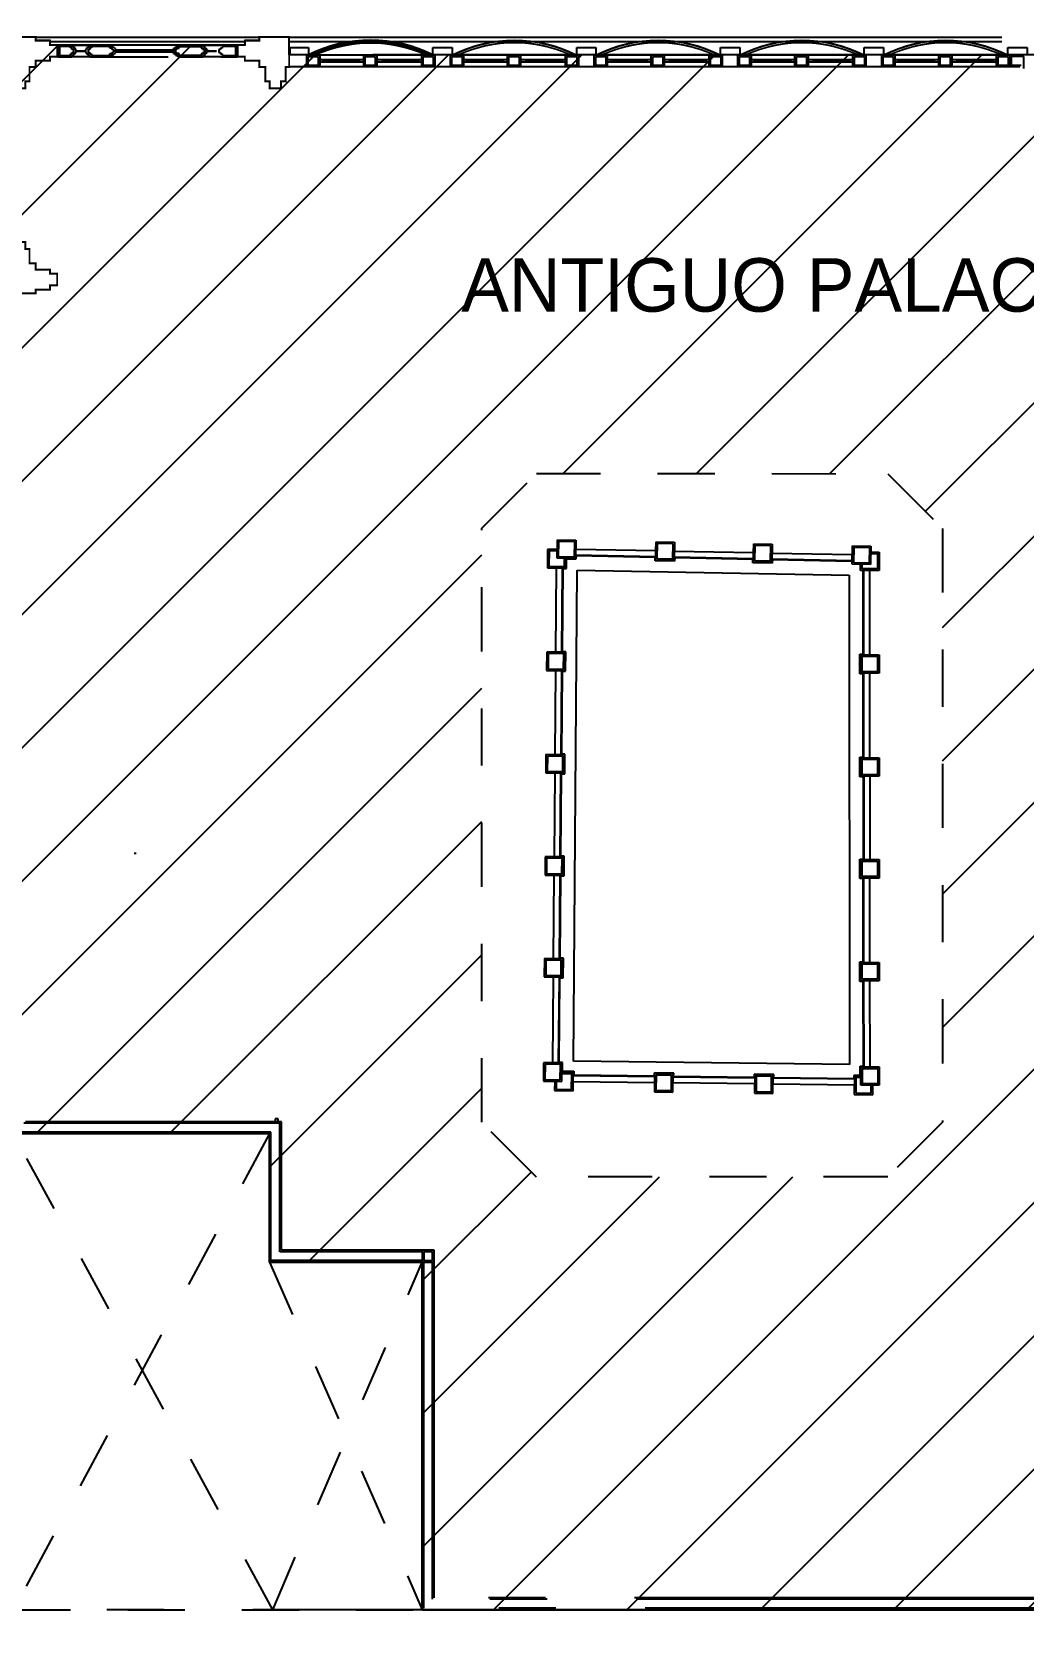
# Model space of a CAD drawing. Header units: millimetres. Extents: x -90 to 45, y 1085 to 1175.
# Drawn here: x 33.262 to 34.999, y 1162.028 to 1164.835 of the extents above; entities that cross this region are included whole.
import ezdxf

# ---------------------------------------------------------------- set-up
doc = ezdxf.new("R2010")
doc.units = ezdxf.units.MM
doc.linetypes.add('ACAD_ISO04W100', pattern=[30, 24, -3, 0, -3])
doc.layers.add('010_Linea_pisos', color=254, linetype='Continuous', lineweight=5)
doc.layers.add('Herreria 0.03', color=147, linetype='Continuous', lineweight=15)
doc.layers.add('CUADRO DE DATOS', color=254, linetype='Continuous')
doc.layers.add('Eje', color=30, linetype='ACAD_ISO04W100')
doc.styles.get("Standard").update_dxf_attribs({"font": 'STENCIL.TTF', "height": 0.1})

# ---------------------------------------------------------------- blocks, each defined once
blk = doc.blocks.new('A$C39EE4C90')
at = {"layer": '010_Linea_pisos'}
blk.add_arc((0.015, -4.139), 4.639, 63.1535, 116.8465, dxfattribs=at)
at = {"layer": 'Herreria 0.03'}
for radius, start, end in [(4.629, 63.3991, 116.6009), (4.609, 63.8999, 116.1001), (4.559, 65.2134, 114.7866), (4.539, 65.7658, 114.2342)]:
    blk.add_arc((0.015, -4.139), radius, start, end, dxfattribs=at)
blk = doc.blocks.new('A$C2A187C27')
at = {"layer": '010_Linea_pisos'}
blk.add_arc((0.015, -4.139), 4.639, 63.1535, 116.8465, dxfattribs=at)
at = {"layer": 'Herreria 0.03'}
for radius, start, end in [(4.629, 63.3991, 116.6009), (4.609, 63.8999, 116.1001), (4.559, 65.2134, 114.7866), (4.539, 65.7658, 114.2342)]:
    blk.add_arc((0.015, -4.139), radius, start, end, dxfattribs=at)
blk = doc.blocks.new('A$C05366EC0')
at = {"layer": '010_Linea_pisos'}
blk.add_arc((0.015, -4.139), 4.639, 63.1535, 116.8465, dxfattribs=at)
at = {"layer": 'Herreria 0.03'}
for radius, start, end in [(4.629, 63.3991, 116.6009), (4.609, 63.8999, 116.1001), (4.559, 65.2134, 114.7866), (4.539, 65.7658, 114.2342)]:
    blk.add_arc((0.015, -4.139), radius, start, end, dxfattribs=at)
blk = doc.blocks.new('A$C5CB02928')
at = {"layer": '010_Linea_pisos'}
blk.add_arc((0.015, -4.139), 4.639, 63.1535, 116.8465, dxfattribs=at)
at = {"layer": 'Herreria 0.03'}
for radius, start, end in [(4.629, 63.3991, 116.6009), (4.609, 63.8999, 116.1001), (4.559, 65.2134, 114.7866), (4.539, 65.7658, 114.2342)]:
    blk.add_arc((0.015, -4.139), radius, start, end, dxfattribs=at)
blk = doc.blocks.new('A$C7E357825')
at = {"layer": 'Eje'}
h = blk.add_hatch(dxfattribs=at)
h.set_pattern_fill('ANSI31', color=256, style=0)
h.set_pattern_definition([(45, (-419.9283, -1165.1976), (-2.245064, 2.245064), [])])
h.paths.add_polyline_path([(90.943, 0), (90.943, 51.238), (90.943, 51.476), (91.094, 51.476), (91.094, 51.961), (91.215, 51.961), (91.215, 52.965), (90.208, 52.968), (90.208, 52.847), (89.723, 52.847), (89.723, 52.696), (89.485, 52.696), (83.502, 52.696), (83.214, 52.696), (83.214, 52.847), (82.728, 52.847), (82.728, 52.968), (81.722, 52.965), (81.722, 52.361), (22.986, 52.361), (22.986, 52.965), (21.979, 52.965), (21.979, 52.847), (21.494, 52.847), (21.494, 52.696), (21.256, 52.696), (15.174, 52.696), (14.936, 52.696), (14.936, 52.847), (14.451, 52.847), (14.451, 52.965), (13.444, 52.968), (13.444, 51.961), (13.565, 51.961), (13.565, 51.476), (13.717, 51.476), (13.717, 51.238), (13.717, 45.826), (13.565, 45.826), (13.565, 45.341), (13.444, 45.341), (13.444, 44.335), (13.704, 44.335), (13.704, 16.033), (22.323, 16.033), (22.323, 11.707), (27.468, 11.707), (27.468, 0)])
h.paths.add_polyline_path([(75.223, 36.395), (75.223, 16.392), (73.38, 14.552), (61.551, 14.55), (59.705, 16.393), (59.705, 36.407), (61.546, 38.245), (73.379, 38.236)], flags=16)
h.paths.add_polyline_path([(44.987, 36.418), (44.987, 16.414), (43.144, 14.574), (31.316, 14.572), (29.469, 16.415), (29.469, 36.429), (31.31, 38.267), (43.143, 38.258)], flags=16)
for p, q in [((14.451, 52.965), (21.979, 52.965)), ((22.986, 52.965), (81.722, 52.965)), ((14.936, 52.815), (21.494, 52.815)), ((15.818, 52.506), (16.126, 52.506)), ((15.818, 52.486), (16.126, 52.486)), ((19.089, 52.456), (19.089, 52.536)), ((20.227, 52.506), (20.534, 52.506)), ((20.227, 52.486), (20.534, 52.486)), ((22.986, 52.815), (81.722, 52.815)), ((23.578, 51.961), (22.986, 51.961)), ((24.122, 52.201), (24.122, 52.121)), ((24.712, 52.201), (24.712, 52.161)), ((24.752, 52.161), (24.712, 52.161)), ((24.752, 52.161), (24.752, 52.121)), ((25.347, 52.201), (25.347, 52.121)), ((26.113, 52.201), (26.113, 52.121)), ((26.144, 52.166), (26.144, 52.201)), ((26.144, 52.156), (26.144, 52.121)), ((26.389, 52.166), (26.439, 52.166)), ((26.439, 52.156), (26.389, 52.156)), ((26.684, 52.166), (26.709, 52.166)), ((26.709, 52.201), (26.709, 52.161)), ((26.749, 52.161), (26.709, 52.161)), ((26.749, 52.161), (26.749, 52.121)), ((26.774, 52.156), (26.749, 52.156)), ((26.774, 52.166), (26.774, 52.201)), ((27.019, 52.166), (27.069, 52.166)), ((27.069, 52.156), (27.019, 52.156)), ((27.314, 52.166), (27.314, 52.201)), ((27.314, 52.156), (27.314, 52.121)), ((27.339, 52.201), (27.339, 52.121)), ((28.418, 51.961), (27.888, 51.961)), ((28.962, 52.201), (28.962, 52.121)), ((29.552, 52.201), (29.552, 52.161)), ((29.592, 52.161), (29.552, 52.161)), ((29.592, 52.161), (29.592, 52.121)), ((30.187, 52.201), (30.187, 52.121)), ((30.953, 52.201), (30.953, 52.121)), ((30.984, 52.166), (30.984, 52.201)), ((30.984, 52.156), (30.984, 52.121)), ((31.229, 52.166), (31.279, 52.166)), ((31.279, 52.156), (31.229, 52.156)), ((31.524, 52.166), (31.549, 52.166)), ((31.549, 52.201), (31.549, 52.161)), ((31.589, 52.161), (31.549, 52.161)), ((31.589, 52.161), (31.589, 52.121)), ((31.614, 52.156), (31.589, 52.156)), ((31.614, 52.166), (31.614, 52.201)), ((31.859, 52.166), (31.909, 52.166)), ((31.909, 52.156), (31.859, 52.156)), ((32.154, 52.166), (32.154, 52.201)), ((32.154, 52.156), (32.154, 52.121)), ((32.179, 52.201), (32.179, 52.121)), ((33.258, 51.961), (32.728, 51.961)), ((33.802, 52.201), (33.802, 52.121)), ((34.392, 52.201), (34.392, 52.161)), ((34.432, 52.161), (34.392, 52.161)), ((34.432, 52.161), (34.432, 52.121)), ((35.027, 52.201), (35.027, 52.121)), ((35.793, 52.201), (35.793, 52.121)), ((35.824, 52.166), (35.824, 52.201)), ((35.824, 52.156), (35.824, 52.121)), ((36.069, 52.166), (36.119, 52.166)), ((36.119, 52.156), (36.069, 52.156)), ((36.364, 52.166), (36.389, 52.166)), ((36.389, 52.201), (36.389, 52.161)), ((36.429, 52.161), (36.389, 52.161)), ((36.429, 52.161), (36.429, 52.121)), ((36.454, 52.156), (36.429, 52.156)), ((36.454, 52.166), (36.454, 52.201)), ((36.699, 52.166), (36.749, 52.166)), ((36.749, 52.156), (36.699, 52.156)), ((36.994, 52.166), (36.994, 52.201)), ((36.994, 52.156), (36.994, 52.121)), ((37.019, 52.201), (37.019, 52.121)), ((38.098, 51.961), (37.568, 51.961)), ((38.642, 52.201), (38.642, 52.121)), ((39.232, 52.201), (39.232, 52.161)), ((39.272, 52.161), (39.232, 52.161)), ((39.272, 52.161), (39.272, 52.121)), ((39.867, 52.201), (39.867, 52.121)), ((40.633, 52.201), (40.633, 52.121)), ((40.664, 52.166), (40.664, 52.201)), ((40.664, 52.156), (40.664, 52.121)), ((40.909, 52.166), (40.959, 52.166)), ((40.959, 52.156), (40.909, 52.156)), ((41.204, 52.166), (41.229, 52.166)), ((41.229, 52.201), (41.229, 52.161)), ((41.269, 52.161), (41.229, 52.161)), ((41.269, 52.161), (41.269, 52.121)), ((41.294, 52.156), (41.269, 52.156)), ((41.294, 52.166), (41.294, 52.201)), ((41.539, 52.166), (41.589, 52.166)), ((41.589, 52.156), (41.539, 52.156)), ((41.834, 52.166), (41.834, 52.201)), ((41.834, 52.156), (41.834, 52.121)), ((41.859, 52.201), (41.859, 52.121)), ((42.938, 51.961), (42.408, 51.961)), ((43.482, 52.201), (43.482, 52.121)), ((44.072, 52.201), (44.072, 52.161)), ((44.112, 52.161), (44.072, 52.161)), ((44.112, 52.161), (44.112, 52.121)), ((44.707, 52.201), (44.707, 52.121)), ((45.473, 52.201), (45.473, 52.121)), ((45.504, 52.166), (45.504, 52.201)), ((45.504, 52.156), (45.504, 52.121)), ((45.749, 52.166), (45.799, 52.166)), ((45.799, 52.156), (45.749, 52.156)), ((46.044, 52.166), (46.069, 52.166)), ((46.069, 52.201), (46.069, 52.161)), ((46.109, 52.161), (46.069, 52.161)), ((46.109, 52.161), (46.109, 52.121)), ((46.134, 52.156), (46.109, 52.156)), ((46.134, 52.166), (46.134, 52.201)), ((46.379, 52.166), (46.429, 52.166)), ((46.429, 52.156), (46.379, 52.156)), ((46.674, 52.166), (46.674, 52.201)), ((46.674, 52.156), (46.674, 52.121)), ((46.699, 52.201), (46.699, 52.121)), ((47.59, 51.961), (47.248, 51.961)), ((47.728, 52.311), (47.298, 52.311)), ((47.298, 52.311), (47.298, 52.011)), ((47.64, 52.011), (47.298, 52.011)), ((47.728, 51.911), (47.728, 52.311)), ((35.333, 35.656), (32.634, 35.711)), ((38.622, 35.589), (35.953, 35.643)), ((35.329, 35.456), (32.629, 35.511)), ((35.309, 35.437), (32.649, 35.491)), ((38.618, 35.389), (35.949, 35.443)), ((38.598, 35.369), (35.968, 35.423)), ((41.948, 35.321), (39.238, 35.376)), ((41.952, 35.521), (39.242, 35.576)), ((41.927, 35.301), (39.258, 35.356)), ((31.971, 32.246), (31.993, 35.086)), ((32.171, 32.245), (32.193, 35.085)), ((32.191, 32.265), (32.213, 35.065)), ((32.555, 18.468), (32.683, 35.015)), ((32.683, 35.015), (41.844, 34.842)), ((41.844, 34.842), (41.855, 18.358)), ((42.318, 32.18), (42.318, 34.98)), ((42.338, 32.16), (42.338, 35)), ((42.538, 32.16), (42.538, 35)), ((31.943, 28.796), (31.966, 31.626)), ((32.143, 28.795), (32.166, 31.625)), ((32.163, 28.815), (32.185, 31.605)), ((42.318, 28.71), (42.318, 31.52)), ((42.338, 28.69), (42.338, 31.54)), ((42.538, 28.69), (42.538, 31.54)), ((31.916, 25.357), (31.938, 28.176)), ((32.116, 25.355), (32.138, 28.175)), ((32.136, 25.375), (32.158, 28.155)), ((42.318, 28.05), (42.318, 25.28)), ((42.338, 25.26), (42.338, 28.07)), ((42.338, 28.07), (42.338, 25.26)), ((42.538, 28.07), (42.538, 25.26)), ((17.832, 25.472), (17.772, 25.472)), ((31.889, 21.927), (31.911, 24.737)), ((32.089, 21.925), (32.111, 24.735)), ((32.109, 21.945), (32.131, 24.715)), ((42.318, 21.82), (42.318, 24.62)), ((42.338, 21.8), (42.338, 24.64)), ((42.538, 21.8), (42.538, 24.64)), ((31.861, 18.417), (31.884, 21.307)), ((32.061, 18.415), (32.084, 21.305)), ((32.081, 18.435), (32.104, 21.285)), ((42.328, 18.3), (42.318, 21.16)), ((42.348, 18.28), (42.338, 21.18)), ((42.548, 18.28), (42.538, 21.18)), ((41.855, 18.358), (32.555, 18.468)), ((35.292, 17.947), (32.552, 17.982)), ((35.293, 17.968), (32.573, 18.002)), ((38.662, 17.905), (35.912, 17.94)), ((38.642, 17.925), (35.932, 17.959)), ((42.022, 17.862), (39.282, 17.897)), ((42.002, 17.883), (39.302, 17.917)), ((42.218, 17.989), (42.002, 17.992)), ((42.002, 17.992), (42.002, 17.883)), ((35.29, 17.747), (32.55, 17.782)), ((38.659, 17.705), (35.909, 17.74)), ((42.019, 17.662), (39.279, 17.697)), ((22.673, 16.383), (14.054, 16.383)), ((22.723, 16.433), (14.104, 16.433)), ((22.673, 12.057), (22.673, 16.383)), ((22.723, 12.107), (22.723, 16.433)), ((22.323, 16.033), (13.704, 16.033)), ((22.373, 16.083), (13.754, 16.083)), ((22.323, 11.707), (22.323, 16.033)), ((22.373, 11.757), (22.373, 16.083)), ((27.468, 12.057), (22.673, 12.057)), ((27.468, 12.107), (22.723, 12.107)), ((27.468, 11.707), (22.323, 11.707)), ((27.468, 11.757), (22.373, 11.757)), ((27.468, 0), (27.468, 11.707)), ((27.518, 0.05), (27.518, 11.707)), ((27.818, 0.35), (27.818, 11.707)), ((27.868, 0.4), (27.868, 11.707)), ((90.943, 0), (27.468, 0)), ((90.893, 0.05), (27.518, 0.05)), ((90.593, 0.35), (27.818, 0.35)), ((90.543, 0.4), (27.868, 0.4))]:
    blk.add_line(p, q, dxfattribs=at)
at = {"layer": 'Eje', "ltscale": 0.05}
for p, q in [((15.669, 52.696), (16.275, 52.696)), ((19.234, 52.696), (16.992, 52.696)), ((17.136, 52.536), (19.089, 52.536)), ((19.089, 52.506), (17.136, 52.506)), ((19.089, 52.486), (17.136, 52.486)), ((19.089, 52.456), (17.136, 52.456)), ((20.077, 52.696), (20.683, 52.696)), ((16.275, 52.298), (15.669, 52.298)), ((16.992, 52.298), (19.234, 52.298)), ((20.683, 52.298), (20.077, 52.298)), ((24.018, 52.361), (25.497, 52.361)), ((25.497, 52.201), (24.018, 52.201)), ((25.497, 52.121), (24.018, 52.121)), ((25.497, 51.961), (24.018, 51.961)), ((25.937, 52.361), (27.448, 52.361)), ((27.448, 52.201), (25.937, 52.201)), ((27.448, 52.201), (25.937, 52.201)), ((27.448, 52.121), (25.937, 52.121)), ((27.448, 52.121), (25.937, 52.121)), ((27.448, 51.961), (25.937, 51.961)), ((28.858, 52.361), (30.337, 52.361)), ((30.337, 52.201), (28.858, 52.201)), ((30.337, 52.121), (28.858, 52.121)), ((30.337, 51.961), (28.858, 51.961)), ((30.777, 52.361), (32.288, 52.361)), ((32.288, 52.201), (30.777, 52.201)), ((32.288, 52.201), (30.777, 52.201)), ((32.288, 52.121), (30.777, 52.121)), ((32.288, 52.121), (30.777, 52.121)), ((32.288, 51.961), (30.777, 51.961)), ((33.698, 52.361), (35.177, 52.361)), ((35.177, 52.201), (33.698, 52.201)), ((35.177, 52.121), (33.698, 52.121)), ((35.177, 51.961), (33.698, 51.961)), ((35.617, 52.361), (37.128, 52.361)), ((37.128, 52.201), (35.617, 52.201)), ((37.128, 52.201), (35.617, 52.201)), ((37.128, 52.121), (35.617, 52.121)), ((37.128, 52.121), (35.617, 52.121)), ((37.128, 51.961), (35.617, 51.961)), ((38.538, 52.361), (40.017, 52.361)), ((40.017, 52.201), (38.538, 52.201)), ((40.017, 52.121), (38.538, 52.121)), ((40.017, 51.961), (38.538, 51.961)), ((40.457, 52.361), (41.968, 52.361)), ((41.968, 52.201), (40.457, 52.201)), ((41.968, 52.201), (40.457, 52.201)), ((41.968, 52.121), (40.457, 52.121)), ((41.968, 52.121), (40.457, 52.121)), ((41.968, 51.961), (40.457, 51.961)), ((43.378, 52.361), (44.857, 52.361)), ((44.857, 52.201), (43.378, 52.201)), ((44.857, 52.121), (43.378, 52.121)), ((44.857, 51.961), (43.378, 51.961)), ((45.297, 52.361), (46.808, 52.361)), ((46.808, 52.201), (45.297, 52.201)), ((46.808, 52.201), (45.297, 52.201)), ((46.808, 52.121), (45.297, 52.121)), ((46.808, 52.121), (45.297, 52.121)), ((46.808, 51.961), (45.297, 51.961)), ((22.433, 0), (13.704, 16.033)), ((22.323, 16.033), (13.704, 0)), ((22.323, 11.707), (27.468, 0)), ((22.433, 0), (27.468, 11.707))]:
    blk.add_line(p, q, dxfattribs=at)
at = {"layer": 'Eje'}
for points in [[(109.613, 0), (0, 0), (0, 91.215), (109.613, 91.215)], [(15.201, 52.298), (15.669, 52.298), (15.669, 52.348), (15.723, 52.348), (15.723, 52.398), (15.782, 52.398), (15.782, 52.448), (15.818, 52.448), (15.818, 52.548), (15.782, 52.548), (15.782, 52.598), (15.723, 52.598), (15.723, 52.648), (15.669, 52.648), (15.669, 52.696), (15.201, 52.696)], [(15.251, 52.348), (15.619, 52.348), (15.619, 52.398), (15.673, 52.398), (15.673, 52.448), (15.732, 52.448), (15.732, 52.498), (15.732, 52.548), (15.673, 52.548), (15.673, 52.598), (15.619, 52.598), (15.619, 52.646), (15.251, 52.646)], [(16.275, 52.696), (16.275, 52.648), (16.22, 52.648), (16.22, 52.598), (16.162, 52.598), (16.162, 52.548), (16.125, 52.548), (16.125, 52.448), (16.162, 52.448), (16.162, 52.398), (16.22, 52.398), (16.22, 52.348), (16.275, 52.348), (16.275, 52.298), (16.992, 52.298), (16.992, 52.358), (17.073, 52.358), (17.073, 52.398), (17.1, 52.398), (17.1, 52.418), (17.136, 52.418), (17.136, 52.578), (17.1, 52.578), (17.1, 52.598), (17.073, 52.598), (17.073, 52.638), (16.992, 52.638), (16.992, 52.696)], [(16.325, 52.646), (16.325, 52.598), (16.27, 52.598), (16.27, 52.548), (16.212, 52.548), (16.212, 52.498), (16.212, 52.448), (16.27, 52.448), (16.27, 52.398), (16.325, 52.398), (16.325, 52.348), (16.942, 52.348), (16.942, 52.408), (17.023, 52.408), (17.023, 52.448), (17.05, 52.448), (17.05, 52.468), (17.086, 52.468), (17.086, 52.528), (17.05, 52.528), (17.05, 52.548), (17.023, 52.548), (17.023, 52.588), (16.942, 52.588), (16.942, 52.646)], [(20.077, 52.696), (20.077, 52.646), (20.132, 52.646), (20.132, 52.596), (20.191, 52.596), (20.191, 52.546), (20.227, 52.546), (20.227, 52.446), (20.191, 52.446), (20.191, 52.396), (20.132, 52.396), (20.132, 52.346), (20.077, 52.346), (20.077, 52.298), (19.234, 52.298), (19.234, 52.356), (19.153, 52.356), (19.153, 52.396), (19.125, 52.396), (19.125, 52.416), (19.089, 52.416), (19.089, 52.576), (19.125, 52.576), (19.125, 52.596), (19.153, 52.596), (19.153, 52.636), (19.234, 52.636), (19.234, 52.696)], [(20.027, 52.646), (20.027, 52.596), (20.082, 52.596), (20.082, 52.546), (20.141, 52.546), (20.141, 52.496), (20.141, 52.446), (20.082, 52.446), (20.082, 52.396), (20.027, 52.396), (20.027, 52.348), (19.284, 52.348), (19.284, 52.406), (19.203, 52.406), (19.203, 52.446), (19.175, 52.446), (19.175, 52.466), (19.139, 52.466), (19.139, 52.526), (19.175, 52.526), (19.175, 52.546), (19.203, 52.546), (19.203, 52.586), (19.284, 52.586), (19.284, 52.646)], [(21.185, 52.646), (20.733, 52.646), (20.733, 52.596), (20.679, 52.596), (20.679, 52.546), (20.62, 52.546), (20.62, 52.496), (20.62, 52.446), (20.679, 52.446), (20.679, 52.396), (20.733, 52.396), (20.733, 52.348), (21.185, 52.348)], [(23.024, 52.611), (23.637, 52.611), (23.637, 52.361), (23.024, 52.361)], [(28.477, 52.361), (27.828, 52.361), (27.828, 52.611), (28.477, 52.611)], [(33.317, 52.361), (32.668, 52.361), (32.668, 52.611), (33.317, 52.611)], [(38.157, 52.361), (37.508, 52.361), (37.508, 52.611), (38.157, 52.611)], [(42.997, 52.361), (42.348, 52.361), (42.348, 52.611), (42.997, 52.611)], [(47.837, 52.361), (47.188, 52.361), (47.188, 52.611), (47.837, 52.611)], [(23.578, 52.361), (24.018, 52.361), (24.018, 51.961), (23.578, 51.961)], [(23.628, 52.311), (23.968, 52.311), (23.968, 52.011), (23.628, 52.011)], [(24.147, 52.166), (24.392, 52.166), (24.392, 52.156), (24.147, 52.156)], [(24.442, 52.166), (24.687, 52.166), (24.687, 52.156), (24.442, 52.156)], [(24.752, 52.201), (24.712, 52.201), (24.712, 52.206), (24.752, 52.206)], [(24.777, 52.166), (25.022, 52.166), (25.022, 52.156), (24.777, 52.156)], [(25.072, 52.166), (25.317, 52.166), (25.317, 52.156), (25.072, 52.156)], [(25.497, 52.361), (25.937, 52.361), (25.937, 51.961), (25.497, 51.961)], [(25.547, 52.311), (25.887, 52.311), (25.887, 52.011), (25.547, 52.011)], [(26.144, 52.166), (26.389, 52.166), (26.389, 52.156), (26.144, 52.156)], [(26.439, 52.166), (26.684, 52.166), (26.684, 52.156), (26.439, 52.156)], [(26.749, 52.201), (26.709, 52.201), (26.709, 52.206), (26.749, 52.206)], [(26.774, 52.166), (27.019, 52.166), (27.019, 52.156), (26.774, 52.156)], [(27.069, 52.166), (27.314, 52.166), (27.314, 52.156), (27.069, 52.156)], [(27.448, 52.361), (27.888, 52.361), (27.888, 51.961), (27.448, 51.961)], [(27.498, 52.311), (27.838, 52.311), (27.838, 52.011), (27.498, 52.011)], [(28.418, 52.361), (28.858, 52.361), (28.858, 51.961), (28.418, 51.961)], [(28.468, 52.311), (28.808, 52.311), (28.808, 52.011), (28.468, 52.011)], [(28.987, 52.166), (29.232, 52.166), (29.232, 52.156), (28.987, 52.156)], [(29.282, 52.166), (29.527, 52.166), (29.527, 52.156), (29.282, 52.156)], [(29.592, 52.201), (29.552, 52.201), (29.552, 52.206), (29.592, 52.206)], [(29.617, 52.166), (29.862, 52.166), (29.862, 52.156), (29.617, 52.156)], [(29.912, 52.166), (30.157, 52.166), (30.157, 52.156), (29.912, 52.156)], [(30.337, 52.361), (30.777, 52.361), (30.777, 51.961), (30.337, 51.961)], [(30.387, 52.311), (30.727, 52.311), (30.727, 52.011), (30.387, 52.011)], [(30.984, 52.166), (31.229, 52.166), (31.229, 52.156), (30.984, 52.156)], [(31.279, 52.166), (31.524, 52.166), (31.524, 52.156), (31.279, 52.156)], [(31.589, 52.201), (31.549, 52.201), (31.549, 52.206), (31.589, 52.206)], [(31.614, 52.166), (31.859, 52.166), (31.859, 52.156), (31.614, 52.156)], [(31.909, 52.166), (32.154, 52.166), (32.154, 52.156), (31.909, 52.156)], [(32.288, 52.361), (32.728, 52.361), (32.728, 51.961), (32.288, 51.961)], [(32.338, 52.311), (32.678, 52.311), (32.678, 52.011), (32.338, 52.011)], [(33.258, 52.361), (33.698, 52.361), (33.698, 51.961), (33.258, 51.961)], [(33.308, 52.311), (33.648, 52.311), (33.648, 52.011), (33.308, 52.011)], [(33.827, 52.166), (34.072, 52.166), (34.072, 52.156), (33.827, 52.156)], [(34.122, 52.166), (34.367, 52.166), (34.367, 52.156), (34.122, 52.156)], [(34.432, 52.201), (34.392, 52.201), (34.392, 52.206), (34.432, 52.206)], [(34.457, 52.166), (34.702, 52.166), (34.702, 52.156), (34.457, 52.156)], [(34.752, 52.166), (34.997, 52.166), (34.997, 52.156), (34.752, 52.156)], [(35.177, 52.361), (35.617, 52.361), (35.617, 51.961), (35.177, 51.961)], [(35.227, 52.311), (35.567, 52.311), (35.567, 52.011), (35.227, 52.011)], [(35.824, 52.166), (36.069, 52.166), (36.069, 52.156), (35.824, 52.156)], [(36.119, 52.166), (36.364, 52.166), (36.364, 52.156), (36.119, 52.156)], [(36.429, 52.201), (36.389, 52.201), (36.389, 52.206), (36.429, 52.206)], [(36.454, 52.166), (36.699, 52.166), (36.699, 52.156), (36.454, 52.156)], [(36.749, 52.166), (36.994, 52.166), (36.994, 52.156), (36.749, 52.156)], [(37.128, 52.361), (37.568, 52.361), (37.568, 51.961), (37.128, 51.961)], [(37.178, 52.311), (37.518, 52.311), (37.518, 52.011), (37.178, 52.011)], [(38.098, 52.361), (38.538, 52.361), (38.538, 51.961), (38.098, 51.961)], [(38.148, 52.311), (38.488, 52.311), (38.488, 52.011), (38.148, 52.011)], [(38.667, 52.166), (38.912, 52.166), (38.912, 52.156), (38.667, 52.156)], [(38.962, 52.166), (39.207, 52.166), (39.207, 52.156), (38.962, 52.156)], [(39.272, 52.201), (39.232, 52.201), (39.232, 52.206), (39.272, 52.206)], [(39.297, 52.166), (39.542, 52.166), (39.542, 52.156), (39.297, 52.156)], [(39.592, 52.166), (39.837, 52.166), (39.837, 52.156), (39.592, 52.156)], [(40.017, 52.361), (40.457, 52.361), (40.457, 51.961), (40.017, 51.961)], [(40.067, 52.311), (40.407, 52.311), (40.407, 52.011), (40.067, 52.011)], [(40.664, 52.166), (40.909, 52.166), (40.909, 52.156), (40.664, 52.156)], [(40.959, 52.166), (41.204, 52.166), (41.204, 52.156), (40.959, 52.156)], [(41.269, 52.201), (41.229, 52.201), (41.229, 52.206), (41.269, 52.206)], [(41.294, 52.166), (41.539, 52.166), (41.539, 52.156), (41.294, 52.156)], [(41.589, 52.166), (41.834, 52.166), (41.834, 52.156), (41.589, 52.156)], [(41.968, 52.361), (42.408, 52.361), (42.408, 51.961), (41.968, 51.961)], [(42.018, 52.311), (42.358, 52.311), (42.358, 52.011), (42.018, 52.011)], [(42.938, 52.361), (43.378, 52.361), (43.378, 51.961), (42.938, 51.961)], [(42.988, 52.311), (43.328, 52.311), (43.328, 52.011), (42.988, 52.011)], [(43.507, 52.166), (43.752, 52.166), (43.752, 52.156), (43.507, 52.156)], [(43.802, 52.166), (44.047, 52.166), (44.047, 52.156), (43.802, 52.156)], [(44.112, 52.201), (44.072, 52.201), (44.072, 52.206), (44.112, 52.206)], [(44.137, 52.166), (44.382, 52.166), (44.382, 52.156), (44.137, 52.156)], [(44.432, 52.166), (44.677, 52.166), (44.677, 52.156), (44.432, 52.156)], [(44.857, 52.361), (45.297, 52.361), (45.297, 51.961), (44.857, 51.961)], [(44.907, 52.311), (45.247, 52.311), (45.247, 52.011), (44.907, 52.011)], [(45.504, 52.166), (45.749, 52.166), (45.749, 52.156), (45.504, 52.156)], [(45.799, 52.166), (46.044, 52.166), (46.044, 52.156), (45.799, 52.156)], [(46.109, 52.201), (46.069, 52.201), (46.069, 52.206), (46.109, 52.206)], [(46.134, 52.166), (46.379, 52.166), (46.379, 52.156), (46.134, 52.156)], [(46.429, 52.166), (46.674, 52.166), (46.674, 52.156), (46.429, 52.156)], [(46.808, 52.361), (47.248, 52.361), (47.248, 51.961), (46.808, 51.961)], [(46.858, 52.311), (47.198, 52.311), (47.198, 52.011), (46.858, 52.011)], [(32.627, 35.401), (32.007, 35.414), (32.02, 36.034), (32.64, 36.021)], [(32.578, 35.452), (32.058, 35.463), (32.069, 35.983), (32.589, 35.972)], [(35.947, 35.334), (35.327, 35.346), (35.339, 35.966), (35.959, 35.953)], [(35.898, 35.385), (35.378, 35.395), (35.388, 35.915), (35.908, 35.904)], [(39.236, 35.266), (38.616, 35.279), (38.629, 35.899), (39.249, 35.886)], [(39.187, 35.317), (38.667, 35.328), (38.678, 35.848), (39.198, 35.837)], [(42.565, 35.198), (41.945, 35.211), (41.958, 35.831), (42.578, 35.818)], [(42.516, 35.249), (41.996, 35.26), (42.007, 35.78), (42.527, 35.769)], [(32.276, 31.624), (32.281, 32.244), (31.661, 32.249), (31.656, 31.629)], [(32.226, 31.674), (32.23, 32.194), (31.71, 32.198), (31.706, 31.678)], [(42.228, 31.54), (42.228, 32.16), (42.848, 32.16), (42.848, 31.54)], [(42.278, 31.59), (42.278, 32.11), (42.798, 32.11), (42.798, 31.59)], [(32.248, 28.174), (32.253, 28.794), (31.633, 28.799), (31.628, 28.179)], [(32.199, 28.224), (32.203, 28.744), (31.683, 28.749), (31.679, 28.229)], [(42.228, 28.07), (42.228, 28.69), (42.848, 28.69), (42.848, 28.07)], [(42.278, 28.12), (42.278, 28.64), (42.798, 28.64), (42.798, 28.12)], [(32.221, 24.734), (32.226, 25.354), (31.606, 25.359), (31.601, 24.739)], [(32.171, 24.785), (32.176, 25.305), (31.656, 25.309), (31.651, 24.789)], [(42.278, 24.69), (42.278, 25.21), (42.798, 25.21), (42.798, 24.69)], [(32.194, 21.304), (32.199, 21.924), (31.579, 21.929), (31.574, 21.309)], [(32.144, 21.355), (32.148, 21.875), (31.628, 21.879), (31.624, 21.359)], [(42.228, 21.18), (42.228, 21.8), (42.848, 21.8), (42.848, 21.18)], [(42.278, 21.23), (42.278, 21.75), (42.798, 21.75), (42.798, 21.23)], [(32.166, 17.794), (32.171, 18.414), (31.551, 18.419), (31.546, 17.799)], [(32.116, 17.845), (32.121, 18.365), (31.601, 18.369), (31.596, 17.849)], [(35.913, 18.05), (35.293, 18.057), (35.286, 17.438), (35.906, 17.43)], [(35.863, 18), (35.343, 18.007), (35.336, 17.487), (35.856, 17.48)], [(39.283, 18.007), (38.663, 18.015), (38.655, 17.395), (39.275, 17.387)], [(39.233, 17.958), (38.713, 17.964), (38.706, 17.444), (39.226, 17.438)], [(42.238, 17.66), (42.238, 18.28), (42.858, 18.28), (42.858, 17.66)], [(42.288, 17.71), (42.288, 18.23), (42.808, 18.23), (42.808, 17.71)], [(22.513, 16.433), (22.613, 16.433), (22.613, 16.533), (22.513, 16.533)], [(27.868, 12.107), (27.468, 12.107), (27.468, 11.707), (27.868, 11.707)], [(27.818, 12.057), (27.518, 12.057), (27.518, 11.757), (27.818, 11.757)]]:
    blk.add_lwpolyline(points, close=True, dxfattribs=at)
at = {"layer": 'Eje', "const_width": 0.0654}
for points in [[(13.907, 51.238), (14.104, 51.238), (14.104, 51.476), (14.243, 51.476), (14.243, 51.961), (14.451, 51.961), (14.451, 52.169), (14.936, 52.169), (14.936, 52.308), (15.174, 52.308), (15.174, 52.505), (15.174, 52.696), (14.936, 52.696), (14.936, 52.847), (14.451, 52.847), (14.451, 52.968), (13.444, 52.968), (13.444, 51.961), (13.565, 51.961), (13.565, 51.476), (13.717, 51.476), (13.717, 51.238)], [(22.523, 51.238), (22.325, 51.238), (22.325, 51.476), (22.187, 51.476), (22.187, 51.961), (21.979, 51.961), (21.979, 52.169), (21.494, 52.169), (21.494, 52.308), (21.256, 52.308), (21.256, 52.505), (21.256, 52.696), (21.494, 52.696), (21.494, 52.847), (21.979, 52.847), (21.979, 52.968), (22.986, 52.968), (22.986, 51.961), (22.865, 51.961), (22.865, 51.476), (22.713, 51.476), (22.713, 51.238)], [(13.907, 46.065), (14.104, 46.065), (14.104, 45.826), (14.243, 45.826), (14.243, 45.341), (14.451, 45.341), (14.451, 45.133), (14.936, 45.133), (14.936, 44.995), (15.174, 44.995), (15.174, 44.797), (15.174, 44.607), (14.936, 44.607), (14.936, 44.455), (14.451, 44.455), (14.451, 44.335), (13.444, 44.335), (13.444, 45.341), (13.565, 45.341), (13.565, 45.826), (13.717, 45.826), (13.717, 46.065)]]:
    blk.add_lwpolyline(points, close=True, dxfattribs=at)
at = {"layer": 'Eje'}
for points in [[(82.728, 52.968), (81.722, 52.965), (81.722, 52.361), (22.986, 52.361), (22.986, 52.965), (21.979, 52.965), (21.979, 52.847), (21.494, 52.847), (21.494, 52.696), (21.256, 52.696), (15.174, 52.696), (14.936, 52.696), (14.936, 52.847), (14.451, 52.847), (14.451, 52.965), (13.444, 52.968)], [(13.704, 16.033), (22.323, 16.033), (22.323, 11.707), (27.468, 11.707), (27.468, 0), (90.943, 0)], [(20.077, 52.696), (19.234, 52.696), (19.234, 52.636), (19.153, 52.636), (19.153, 52.596), (19.125, 52.596), (19.125, 52.576), (19.089, 52.576), (19.089, 52.416), (19.125, 52.416), (19.125, 52.396), (19.153, 52.396), (19.153, 52.356), (19.234, 52.356), (19.234, 52.298), (20.077, 52.298)], [(20.683, 52.298), (21.235, 52.298), (21.235, 52.696), (20.683, 52.696)], [(32.013, 35.706), (31.688, 35.709), (31.683, 35.089), (32.303, 35.084), (32.306, 35.408)], [(32.012, 35.656), (31.738, 35.658), (31.733, 35.138), (32.253, 35.134), (32.256, 35.409)], [(32.213, 35.065), (32.323, 35.064), (32.325, 35.375)], [(32.649, 35.491), (32.636, 35.381), (32.325, 35.375)], [(35.968, 35.423), (35.966, 35.313), (35.306, 35.327), (35.309, 35.437)], [(39.258, 35.356), (39.255, 35.246), (38.596, 35.259), (38.598, 35.369)], [(42.574, 35.62), (42.848, 35.62), (42.848, 35), (42.228, 35), (42.228, 35.205)], [(42.573, 35.57), (42.798, 35.57), (42.798, 35.05), (42.278, 35.05), (42.278, 35.204)], [(32.185, 31.605), (32.295, 31.604), (32.301, 32.264), (32.191, 32.265)], [(42.318, 31.52), (42.208, 31.52), (42.208, 32.18), (42.318, 32.18)], [(32.158, 28.155), (32.268, 28.154), (32.273, 28.814), (32.163, 28.815)], [(42.318, 28.05), (42.208, 28.05), (42.208, 28.71), (42.318, 28.71)], [(32.131, 24.715), (32.241, 24.714), (32.246, 25.374), (32.136, 25.375)], [(42.318, 24.62), (42.208, 24.62), (42.208, 25.28), (42.318, 25.28)], [(42.228, 25.26), (42.848, 25.26), (42.848, 24.64), (42.228, 24.64), (42.228, 25.26)], [(32.104, 21.285), (32.214, 21.284), (32.219, 21.944), (32.109, 21.945)], [(42.318, 21.16), (42.208, 21.16), (42.208, 21.82), (42.318, 21.82)], [(32.189, 18.142), (32.191, 18.434), (32.081, 18.435)], [(31.93, 17.796), (31.926, 17.48), (32.546, 17.472), (32.554, 18.092), (32.168, 18.097)], [(31.98, 17.796), (31.977, 17.529), (32.496, 17.523), (32.503, 18.043), (32.168, 18.047)], [(32.189, 18.142), (32.573, 18.135), (32.573, 18.002)], [(35.932, 17.959), (35.934, 18.069), (35.274, 18.078), (35.272, 17.968)], [(39.302, 17.917), (39.303, 18.027), (38.643, 18.035), (38.642, 17.925)], [(42.238, 17.97), (42.023, 17.972), (42.015, 17.352), (42.635, 17.345), (42.639, 17.66)], [(42.238, 17.92), (42.072, 17.922), (42.066, 17.402), (42.586, 17.395), (42.589, 17.66)], [(42.218, 17.989), (42.218, 18.3), (42.328, 18.3)]]:
    blk.add_lwpolyline(points, dxfattribs=at)
at = {"layer": 'Eje', "ltscale": 0.09}
blk.add_lwpolyline([(44.987, 36.418), (44.987, 16.414), (43.144, 14.574), (31.316, 14.572), (29.469, 16.415), (29.469, 36.429), (31.31, 38.267), (43.143, 38.258)], close=True, dxfattribs=at)
at = {"layer": 'Eje', "ltscale": 0.05}
blk.add_lwpolyline([(13.704, 16.033), (13.704, 0), (27.468, 0)], dxfattribs=at)
at = {"layer": 'Eje'}
for radius, start, end in [(4.639, 63.1535, 116.8465), (4.629, 63.3991, 116.6009), (4.609, 63.8999, 116.1001), (4.559, 65.2134, 114.7866), (4.539, 65.7658, 114.2342)]:
    blk.add_arc((25.732, 48.222), radius, start, end, dxfattribs=at)
for name, p in [('A$C39EE4C90', (30.557, 52.361)), ('A$C2A187C27', (35.397, 52.361)), ('A$C05366EC0', (40.237, 52.361)), ('A$C5CB02928', (45.077, 52.361))]:
    blk.add_blockref(name, p, dxfattribs=at)
at = {"layer": 'Eje', "insert": (52.387, 45.516), "char_height": 1.8, "width": 51.0511, "attachment_point": 2}
blk.add_mtext('ANTIGUO PALACIO DEL AYUNTAMIENTO', dxfattribs=at)

msp = doc.modelspace()

# ---------------------------------------------------------------- linework, layer by layer
at = {"layer": 'CUADRO DE DATOS'}
msp.add_lwpolyline([(-79.8722, 1173.5014), (34.1278, 1173.5014, -0.414214), (43.1278, 1164.5014), (43.1278, 1095.5014, -0.414214), (34.1278, 1086.5014), (-79.8722, 1086.5014, -0.414214), (-88.8722, 1095.5014), (-88.8722, 1164.5014, -0.414214)], format="xyb", close=True, dxfattribs=at)
msp.add_lwpolyline([(22.4327, 1141.9002), (22.4327, 1170.3527), (34.3653, 1170.3527, -0.414214), (41.1153, 1163.6027), (41.1153, 1096.4973, -0.414214), (34.3653, 1089.7473), (22.4327, 1089.7473), (22.4327, 1141.9002)], format="xyb", dxfattribs=at)

# ---------------------------------------------------------------- block references
at = {"layer": 'Eje', "xscale": 0.05200108193952246, "yscale": 0.05200108193957931, "zscale": 0.05200108193950433}
msp.add_blockref('A$C7E357825', (32.5168, 1162.0722), dxfattribs=at)

doc.saveas('drawing.dxf')
